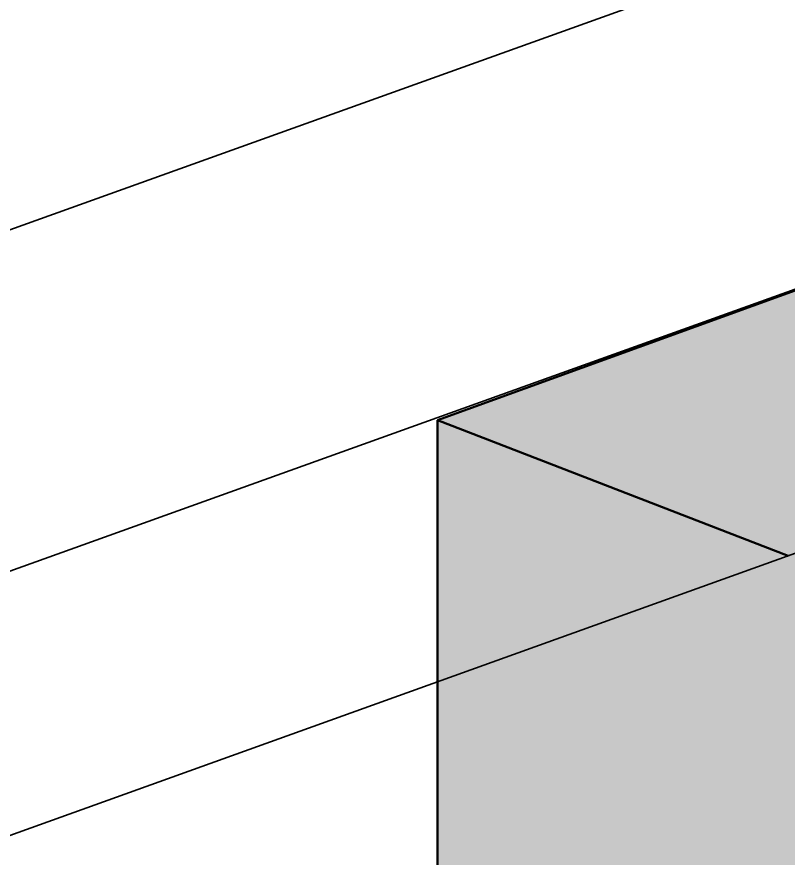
# Model space of a CAD drawing. Header units: metres. Extents: x -902 to -724, y 0 to 650.
# Drawn here: x -900.2 to -899.372, y 588.602 to 589.506 of the extents above; entities that cross this region are included whole.
import ezdxf

# ---------------------------------------------------------------- set-up
doc = ezdxf.new("R2010")
doc.units = ezdxf.units.M
doc.layers.add('D-BDGE-FNDN-PILE-CAP', color=7, linetype='Continuous', lineweight=50)
doc.layers.add('D-BDGE-GEN-MOD', color=7, linetype='Continuous', lineweight=35)

msp = doc.modelspace()

# ---------------------------------------------------------------- hatches: boundary and pattern name
at = {"layer": 'D-BDGE-FNDN-PILE-CAP', "lineweight": 5, "true_color": 0xc0c0c0, "transparency": 33554647}
h = msp.add_hatch(color=9, dxfattribs=at)
h.paths.add_polyline_path([(-899.37167, 588.92693), (-898.81688, 589.12754), (-899.19522, 589.27303), (-899.74831, 589.07273)])
h.paths.add_polyline_path([(-898.81429, 589.12708), (-898.61012, 589.20059), (-898.81473, 589.27979), (-898.81434, 589.14428)])
for points in [[(-899.02245, 588.79175), (-898.26375, 589.06651), (-898.61012, 589.20059), (-898.97492, 589.0694), (-899.37167, 588.92693)], [(-899.74831, 588.79169), (-899.37167, 588.92693), (-899.74831, 589.07273)], [(-899.02245, 587.77033), (-899.02245, 588.79175), (-899.37167, 588.92693), (-899.74831, 588.79169), (-899.74831, 588.05131), (-899.31957, 587.88535)]]:
    msp.add_hatch(color=9, dxfattribs=at).paths.add_polyline_path(points)

# ---------------------------------------------------------------- linework, layer by layer
at = {"layer": 'D-BDGE-FNDN-PILE-CAP', "color": 254, "true_color": 0xd7d7d7}
for p, q in [((-899.74831, 589.07273), (-899.19449, 589.27329)), ((-899.37167, 588.92693), (-899.74831, 589.07273)), ((-899.74831, 589.07273), (-899.74831, 588.79169))]:
    msp.add_line(p, q, dxfattribs=at)
at = {"layer": 'D-BDGE-FNDN-PILE-CAP'}
msp.add_line((-899.74831, 588.79169), (-899.74831, 588.05131), dxfattribs=at)
at = {"layer": 'D-BDGE-GEN-MOD'}
for p, q in [((-902.08656, 588.60232), (-898.81616, 589.77664)), ((-898.81429, 589.12708), (-902.08469, 587.95276))]:
    msp.add_line(p, q, dxfattribs=at)
at = {"layer": 'D-BDGE-GEN-MOD', "color": 254, "true_color": 0xd7d7d7}
msp.add_line((-902.4649, 588.09994), (-899.1945, 589.27426), dxfattribs=at)

doc.saveas('drawing.dxf')
